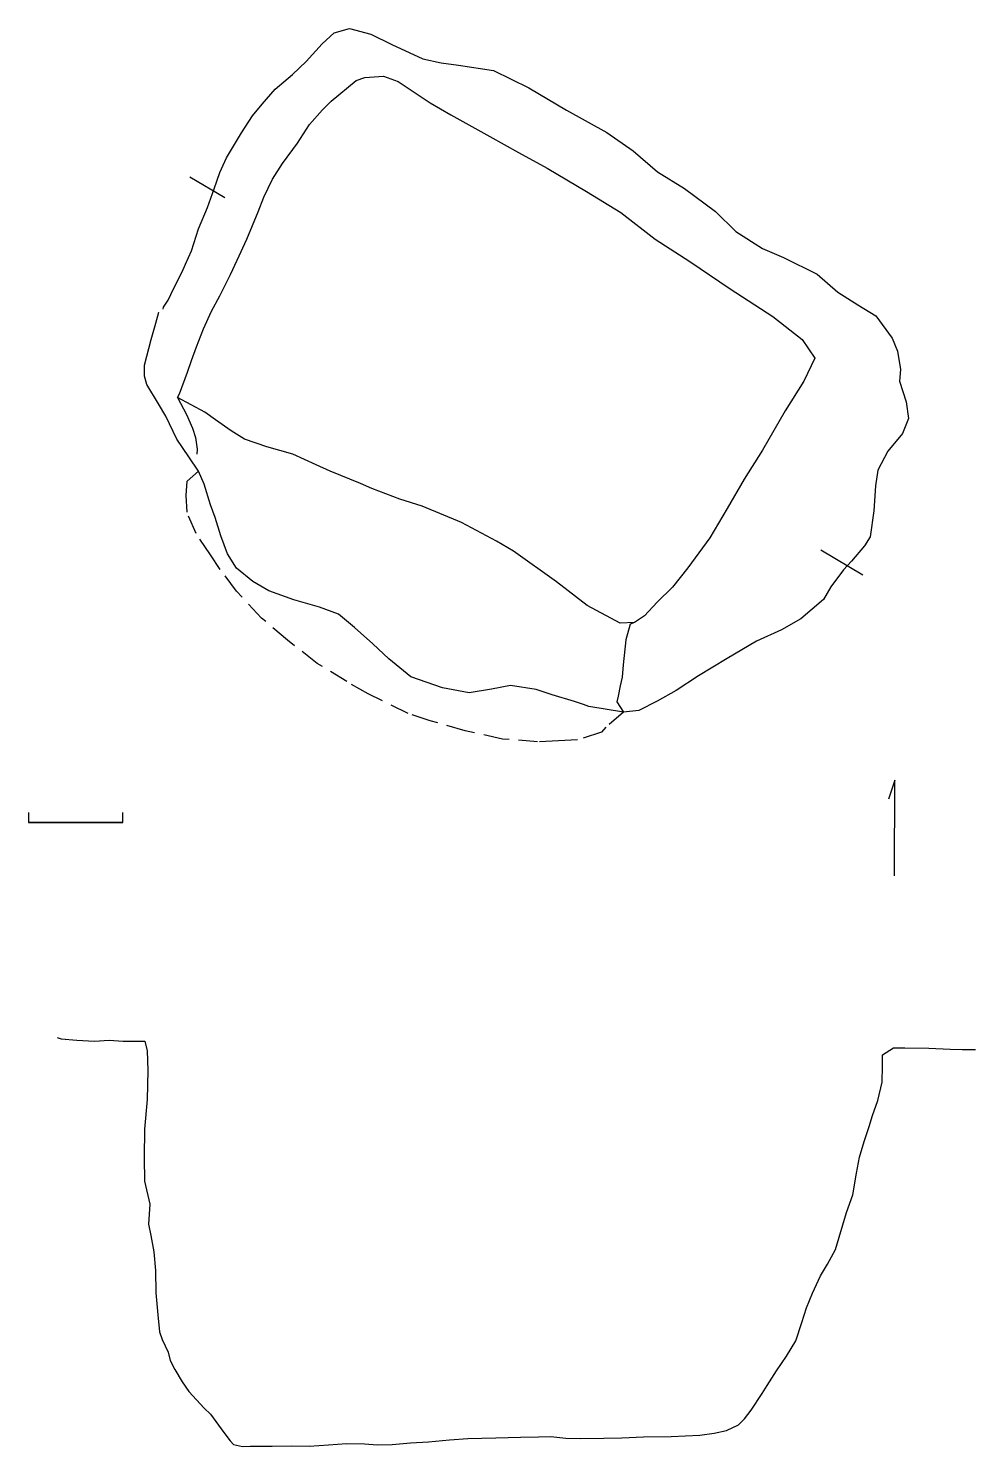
# Model space of a CAD drawing. Extents: x 4.4 to 16.8, y 0 to 18.6.
import ezdxf

# ---------------------------------------------------------------- set-up
doc = ezdxf.new("R2010")
doc.units = 0
doc.linetypes.add('HIDDEN', pattern=[0.375, 0.25, -0.125])
doc.layers.add('LAYER1', color=7, linetype='CONTINUOUS')

msp = doc.modelspace()

# ---------------------------------------------------------------- linework, layer by layer
at = {"layer": 'LAYER1', "color": 7, "linetype": 'CONTINUOUS'}
for points in [[(6.1823, 14.9072), (6.1872, 14.9322), (6.2471, 15.0269), (6.3169, 15.1715), (6.4315, 15.3958), (6.4764, 15.4955), (6.5562, 15.67), (6.6459, 15.9592), (6.7656, 16.2384), (6.8503, 16.4827), (6.9251, 16.6971), (7.0149, 16.8915), (7.2093, 17.2156), (7.3539, 17.44), (7.4785, 17.5945), (7.653, 17.789), (7.8774, 17.9834), (8.0569, 18.1529), (8.2663, 18.3823), (8.4258, 18.5268), (8.6252, 18.5867), (8.9045, 18.5119), (9.1787, 18.3773), (9.5875, 18.1878), (9.8268, 18.133), (10.0512, 18.1031), (10.5098, 18.0332), (10.9735, 17.8089), (11.4671, 17.5147), (11.9956, 17.2206), (12.3396, 16.9813), (12.6587, 16.7071), (13.0127, 16.4877), (13.4215, 16.1885), (13.6857, 15.9243), (14.0347, 15.6999), (14.3089, 15.5853), (14.7527, 15.3659), (15.0219, 15.1316), (15.2861, 14.9621), (15.5205, 14.8175), (15.7348, 14.5283), (15.8046, 14.3588), (15.8445, 14.1145), (15.8296, 13.9649), (15.9193, 13.6907), (15.9492, 13.4763), (15.8695, 13.2769), (15.675, 13.0476), (15.5454, 12.7983), (15.5155, 12.5939), (15.4955, 12.2648), (15.4457, 11.9258), (15.3709, 11.8061), (15.2014, 11.6067), (15.0967, 11.492), (14.9322, 11.2677), (14.8324, 11.1031), (14.5383, 10.8489), (14.284, 10.7043), (13.955, 10.5547), (13.5711, 10.3304), (13.1971, 10.101), (12.903, 9.9116), (12.6537, 9.772), (12.4144, 9.6473), (12.2149, 9.6274), (11.7613, 9.7022), (11.6914, 9.7271), (11.5718, 9.767), (11.2776, 9.8517), (11.0682, 9.9215), (10.7342, 9.9764), (10.4849, 9.9265), (10.1908, 9.8816), (9.8418, 9.9465), (9.4279, 10.091), (9.1388, 10.3254), (8.9294, 10.5198), (8.6901, 10.7342), (8.4807, 10.9087), (8.2314, 11.0034), (7.8973, 11.0982), (7.5683, 11.2178), (7.3589, 11.3375), (7.1445, 11.512), (7.0248, 11.7014), (6.9401, 11.9357), (6.8653, 12.1751), (6.8055, 12.3446), (6.7207, 12.6138), (6.6459, 12.7833), (6.5213, 12.9728), (6.3617, 13.2021), (6.2172, 13.5062), (6.1224, 13.6658), (5.9679, 13.9201), (5.938, 14.0297), (5.938, 14.1743), (6.0277, 14.5084), (6.0875, 14.7228), (6.1274, 14.8673), (6.1274, 14.8673)], [(6.3717, 13.7505), (6.3966, 13.7954), (6.5013, 14.0796), (6.5562, 14.2342), (6.621, 14.4136), (6.7107, 14.648), (6.8154, 14.8823), (6.9251, 15.0817), (7.0647, 15.3609), (7.1545, 15.5504), (7.2791, 15.8246), (7.4287, 16.1836), (7.5035, 16.373), (7.6181, 16.6123), (7.7478, 16.8167), (7.9422, 17.081), (8.1017, 17.3253), (8.2713, 17.5197), (8.3859, 17.6344), (8.71, 17.9036), (8.8247, 17.9435), (9.069, 17.9585), (9.2634, 17.8887), (9.6822, 17.6095), (9.9514, 17.4549), (10.465, 17.1707), (10.8389, 16.9613), (11.2128, 16.7569), (11.7313, 16.4478), (12.1801, 16.1736), (12.6288, 15.8246), (13.0825, 15.5304), (13.6109, 15.1715), (14.1693, 14.8125), (14.5532, 14.5084), (14.7228, 14.2641), (14.5782, 13.9649), (14.3339, 13.576), (14.0347, 13.0575), (13.7954, 12.6786), (13.5711, 12.2947), (13.3467, 11.9108), (13.0575, 11.517), (12.8581, 11.2627), (12.6537, 11.0682), (12.4892, 10.8888), (12.3595, 10.799), (12.1701, 10.794), (11.7363, 11.0234), (11.3375, 11.3325), (10.7741, 11.7363), (10.5497, 11.866), (10.091, 12.1102), (9.5775, 12.3246), (9.2834, 12.4194), (8.9194, 12.559), (8.7698, 12.6238), (8.371, 12.7833), (8.1865, 12.8681), (7.8824, 13.0077), (7.5434, 13.1024), (7.2492, 13.2021), (7.0747, 13.3118), (6.8703, 13.4564), (6.7307, 13.5561), (6.3717, 13.7505)], [(6.3717, 13.7505), (6.4914, 13.5262), (6.5662, 13.3467), (6.606, 13.227), (6.631, 13.0725), (6.626, 13.0077), (6.626, 13.0077)], [(12.3595, 10.799), (12.2997, 10.7791), (12.2449, 10.5747), (12.21, 10.2456), (12.195, 10.0861), (12.1701, 9.9714), (12.1451, 9.8368), (12.1252, 9.762), (12.2149, 9.6274)], [(15.7705, 8.7338), (15.6838, 8.4868)], [(15.7655, 7.4824), (15.7705, 8.7338)], [(4.4179, 8.3116), (4.4179, 8.1797)], [(4.4179, 8.1797), (5.6544, 8.1797)], [(5.6544, 8.1797), (4.4179, 8.1797)], [(5.6544, 8.1797), (5.6544, 8.3129)], [(4.7967, 5.3611), (4.8465, 5.3462), (5.0509, 5.3262), (5.2853, 5.3163), (5.4747, 5.3262), (5.6592, 5.3163), (5.9085, 5.3163), (5.9434, 5.3163), (5.9733, 5.1866), (5.9833, 4.9324), (5.9733, 4.5485), (5.9384, 4.1596), (5.9334, 3.7906), (5.9384, 3.4815), (6.0082, 3.1774), (5.9932, 2.9181), (6.0231, 2.7686), (6.063, 2.5542), (6.083, 2.3099), (6.088, 2.0157), (6.1129, 1.7266), (6.1378, 1.5072), (6.1727, 1.4075), (6.2475, 1.238), (6.2774, 1.1283), (6.3372, 1.0136), (6.432, 0.8491), (6.5217, 0.7244), (6.7211, 0.5051), (6.8059, 0.4253), (6.9804, 0.186), (7.0602, 0.0763), (7.105, 0.0314), (7.2247, 0.0015), (7.3244, 0.0085), (7.6136, 0.0065), (7.8629, 0.0115), (8.0972, 0.0065), (8.3515, 0.0264), (8.5858, 0.0414), (8.8201, 0.0364), (8.9896, 0.0264), (9.1841, 0.0314), (9.4234, 0.0514), (9.6577, 0.0663), (9.9369, 0.0913), (10.1762, 0.1062), (10.5402, 0.1162), (10.8642, 0.1261), (11.0986, 0.1311), (11.2631, 0.1361), (11.4575, 0.1112), (11.647, 0.1062), (11.9561, 0.1112), (12.1904, 0.1162), (12.4746, 0.1311), (12.8386, 0.1361), (13.2125, 0.1511), (13.402, 0.176), (13.5615, 0.2109), (13.721, 0.2857), (13.8008, 0.3655), (13.8856, 0.4801), (14.0302, 0.6995), (14.095, 0.8042), (14.2196, 0.9937), (14.3492, 1.1881), (14.4739, 1.3875), (14.5487, 1.6268), (14.6135, 1.8213), (14.6883, 2.0107), (14.793, 2.2401), (14.8877, 2.3946), (14.9924, 2.5841), (15.137, 3.0677), (15.2168, 3.302), (15.2666, 3.5862), (15.3065, 3.7956), (15.3663, 4), (15.4311, 4.1945), (15.476, 4.3391), (15.5458, 4.5385), (15.6007, 4.7778), (15.6056, 4.9872), (15.6056, 5.1368), (15.7502, 5.2265), (15.8998, 5.2265), (16.2139, 5.2215), (16.4931, 5.2116), (16.6526, 5.2066), (16.8271, 5.2066)]]:
    msp.add_lwpolyline(points, dxfattribs=at)
at = {"layer": 'LAYER1', "color": 11, "linetype": 'CONTINUOUS'}
for points in [[(6.5313, 16.6422), (6.9899, 16.371)], [(14.7975, 11.7544), (15.351, 11.4272)]]:
    msp.add_lwpolyline(points, dxfattribs=at)
at = {"layer": 'LAYER1', "color": 7, "linetype": 'HIDDEN'}
msp.add_lwpolyline([(12.2149, 9.6274), (11.9806, 9.4279), (11.9258, 9.3631), (11.6117, 9.2634), (11.3624, 9.2485), (11.0882, 9.2385), (10.6295, 9.2734), (10.1409, 9.3831), (9.6822, 9.5127), (9.393, 9.6074), (8.8695, 9.8667), (8.5904, 10.0262), (8.2015, 10.2655), (7.8126, 10.5697), (7.4736, 10.8588), (7.1445, 11.2128), (6.9301, 11.497), (6.8055, 11.6865), (6.616, 11.9657), (6.4964, 12.2449), (6.4864, 12.4642), (6.4964, 12.6537), (6.6459, 12.7833)], dxfattribs=at)

doc.saveas('drawing.dxf')
